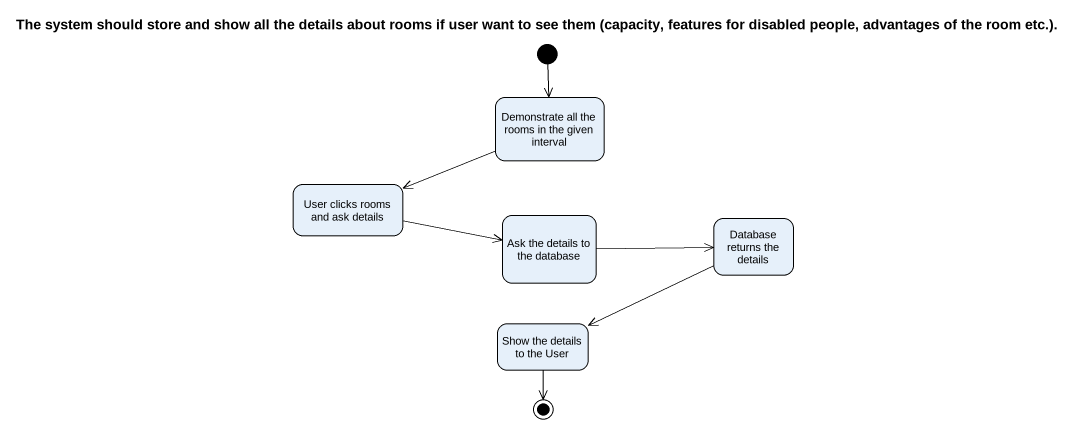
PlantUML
@startuml
title The system should store and show all the details about rooms if user want to see them (capacity, features for disabled people, advantages of the room etc.).
hide empty description
state "Demonstrate all the rooms in the given interval" as Demonstrate_all_the_rooms
state "User clicks rooms and ask details" as User_clicks_rooms_and_ask
state "Ask the details to the database" as Ask_the_details_to_the
state "Database returns the details" as Database_returns_the_details
state "Show the details to the User" as Show_the_details_to_the_User
[*] --> Demonstrate_all_the_rooms
Demonstrate_all_the_rooms -left-> User_clicks_rooms_and_ask
User_clicks_rooms_and_ask -right-> Ask_the_details_to_the
Ask_the_details_to_the -right-> Database_returns_the_details
Database_returns_the_details -left-> Show_the_details_to_the_User
Show_the_details_to_the_User --> [*]
@enduml
